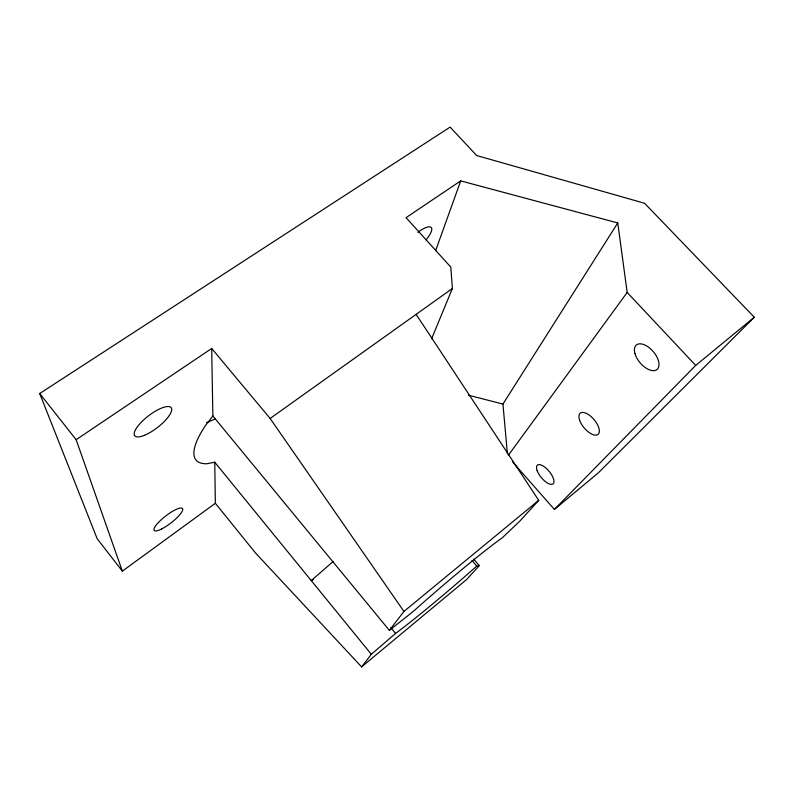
<?xml version="1.0" encoding="UTF-8"?>
<svg xmlns="http://www.w3.org/2000/svg" width="794" height="794" viewBox="0 0 794 794"><rect width="100%" height="100%" fill="white"/><g stroke="black" fill="none" stroke-linecap="round" stroke-linejoin="round"><path stroke-width="1.19" d="M435.618 250.706L460.699 180.883L617.762 222.945L627.171 292.45L695.703 365.399L754.3 317.243L644.559 203.254L476.658 155.525L450.099 127.1L39.7 393.516L97.186 538.739L122.345 571.134L215.353 503.287L214.757 462.237L206.738 463.746A109.711 30.043 -39.9 0 1 205.398 425.634L212.861 415.937L211.69 348.477L76.145 439.707L122.345 571.134M431.628 338.75L452.391 288.5L450.774 267.072L406.062 217.655L460.699 180.883M507.416 453.85L502.949 404.086L617.762 222.945M508.359 455.28L627.171 292.45M212.861 415.937L389.368 630.376L403.938 611.44L538.729 500.349L416.135 314.355M215.353 503.287L255.509 552.971L361.607 666.9L371.334 654.296L395.571 633.423A81.425 3.772 -40.4 0 0 476.747 566.053L479.268 565.636L473.671 559.085M479.268 565.636L466.594 579.56L361.607 666.9M538.729 500.349L519.772 521.162L502.215 537.846A81.425 3.772 -40.4 0 0 413.595 611.152L389.368 630.376M512.467 461.78L554.401 509.43L695.703 365.399M754.3 317.243L598.448 472.738L554.401 509.43M333.152 561.487L311.248 580.593L313.193 579.689M211.69 348.477L270.139 418.468L452.391 288.5M468.381 395.184L502.949 404.086M471.944 560.425L476.747 566.053M390.847 627.697L395.571 633.423M214.757 462.237L371.334 654.296M39.7 393.516L76.145 439.707M270.139 418.468L403.938 611.44M215.502 418.666A108.857 34.221 -39.8 0 1 206.559 422.646M417.843 232.314A20.852 6.064 -43.1 0 1 431.162 227.392A20.852 6.064 -43.1 0 1 426.07 239.897M634.922 353.459A16.029 8.645 49.6 0 0 655.636 370.302A16.029 8.645 49.6 0 0 649.561 347.98A16.029 8.645 49.6 0 0 634.922 353.459M537.151 470.624A12.238 5.012 50.1 0 0 552.158 484.33A12.238 5.012 50.1 0 0 546.441 468.5A12.238 5.012 50.1 0 0 537.151 470.624M579.501 419.877A13.875 6.461 49.8 0 0 596.919 435.003A13.875 6.461 49.8 0 0 590.964 416.463A13.875 6.461 49.8 0 0 579.501 419.877M144.369 435.33A23.006 7.364 -37.6 0 0 171.683 409.049A23.006 7.364 -37.6 0 0 142.751 420.77A23.006 7.364 -37.6 0 0 144.369 435.33M161.639 528.963A17.895 4.357 -37.7 0 0 182.739 509.133A17.895 4.357 -37.7 0 0 160.676 520.269A17.895 4.357 -37.7 0 0 161.639 528.963"/></g></svg>
